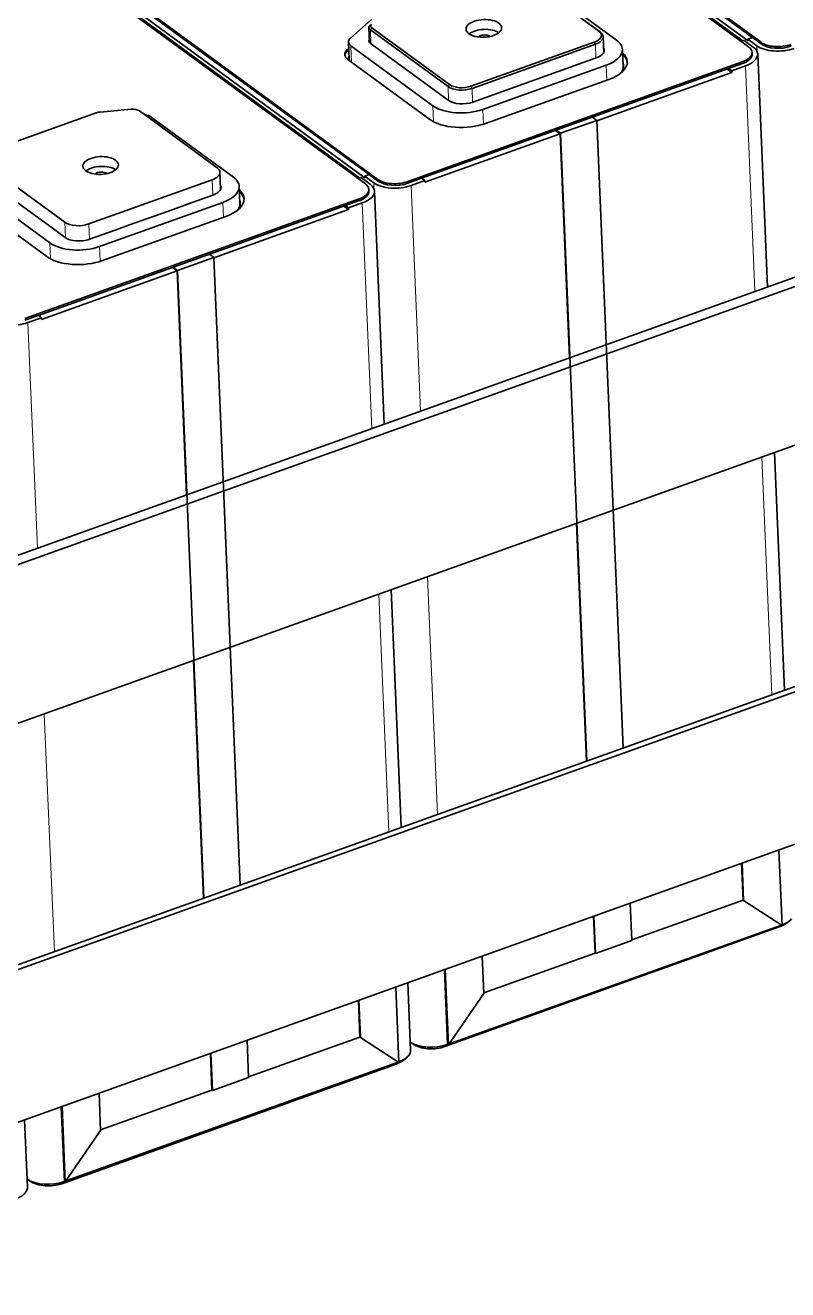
# Model space of a CAD drawing. Extents: x -1334 to -16, y -214 to 699.
# Drawn here: x -365.4 to -277.5, y 15.9 to 161.6 of the extents above; entities that cross this region are included whole.
import ezdxf

# ---------------------------------------------------------------- set-up
doc = ezdxf.new("R2010")
doc.units = 0

msp = doc.modelspace()

# ---------------------------------------------------------------- linework, layer by layer
at = {"color": 7, "lineweight": 35}
for p, q in [((-282.05, 159.134), (-359.527, 215.78)), ((-358.089, 216.294), (-280.611, 159.649)), ((-282.707, 159.797), (-357.995, 214.841)), ((-357.577, 214.991), (-282.111, 159.816)), ((-357.074, 215.364), (-281.609, 160.189)), ((-326.233, 143.337), (-403.711, 199.982)), ((-402.272, 200.496), (-324.794, 143.851)), ((-326.89, 143.999), (-402.178, 199.043)), ((-401.76, 199.193), (-326.294, 144.019)), ((-401.258, 199.566), (-325.792, 144.392)), ((-412.694, 82.878), (-98.175, 195.334)), ((-411.024, 84.547), (-99.159, 196.054)), ((-411.935, 64.856), (-97.416, 177.312)), ((-321.336, 143.599), (-282.774, 157.387)), ((-279.868, 131.442), (-280.998, 158.303)), ((-319.747, 143.97), (-284.347, 156.627)), ((-421.547, 33.614), (-86.88, 153.274)), ((-421, 33.214), (-86.333, 152.874)), ((-299.542, 150.651), (-296.497, 78.325)), ((-302.683, 123.284), (-303.769, 149.096)), ((-300.679, 76.83), (-303.724, 149.156)), ((-365.52, 127.802), (-326.957, 141.59)), ((-324.051, 115.644), (-325.182, 142.505)), ((-363.93, 128.172), (-328.53, 140.829)), ((-420.271, 15.885), (-85.603, 135.545)), ((-340.68, 62.528), (-343.725, 134.853)), ((-346.866, 107.486), (-347.953, 133.298)), ((-347.907, 133.358), (-344.863, 61.032)), ((-277.911, 84.971), (-279.064, 112.364)), ((-300.726, 76.813), (-301.88, 104.206)), ((-322.094, 69.173), (-323.248, 96.566)), ((-344.91, 61.015), (-346.063, 88.409)), ((-278.507, 57.69), (-317.069, 43.902)), ((-278.257, 57.915), (-316.581, 44.212)), ((-322.69, 41.892), (-361.252, 28.104)), ((-322.44, 42.117), (-360.764, 28.415))]:
    msp.add_line(p, q, dxfattribs=at)
at = {"color": 7, "lineweight": 35, "ltscale": 0.287861}
for p, q in [((-299.313, 160.93), (-308.609, 167.725)), ((-299.139, 160.816), (-308.434, 167.612)), ((-306.57, 166.695), (-297.275, 159.899)), ((-370.191, 145.707), (-360.896, 138.911)), ((-362.621, 136.535), (-371.916, 143.331)), ((-372.275, 141.756), (-362.979, 134.96))]:
    msp.add_line(p, q, dxfattribs=at)
at = {"color": 7, "lineweight": 35, "ltscale": 0.080983}
msp.add_line((-327.941, 160.136), (-325.516, 162.284), dxfattribs=at)
at = {"color": 7, "lineweight": 35, "ltscale": 0.043368}
msp.add_line((-325.825, 161.341), (-325.752, 159.608), dxfattribs=at)
at = {"color": 7, "lineweight": 13, "ltscale": 0.007068}
msp.add_line((-325.502, 161.317), (-325.662, 161.084), dxfattribs=at)
at = {"color": 7, "lineweight": 35, "ltscale": 0.277395}
msp.add_line((-325.662, 161.084), (-316.705, 154.535), dxfattribs=at)
at = {"color": 7, "lineweight": 13, "ltscale": 0.040201}
msp.add_line((-325.662, 161.084), (-325.595, 159.477), dxfattribs=at)
at = {"color": 7, "lineweight": 35, "ltscale": 0.277397}
msp.add_line((-325.502, 161.317), (-316.545, 154.768), dxfattribs=at)
at = {"color": 7, "lineweight": 13, "ltscale": 0.005206}
msp.add_line((-299.313, 160.93), (-299.139, 160.816), dxfattribs=at)
at = {"color": 7, "lineweight": 35, "ltscale": 0.044632}
msp.add_line((-298.814, 160.302), (-298.739, 158.518), dxfattribs=at)
at = {"color": 7, "lineweight": 35, "ltscale": 0.005688}
msp.add_line((-328.142, 158.974), (-328.312, 158.823), dxfattribs=at)
at = {"color": 7, "lineweight": 35, "ltscale": 0.049865}
for p, q in [((-328.088, 157.691), (-328.172, 159.684)), ((-340.783, 143.035), (-340.699, 141.043))]:
    msp.add_line(p, q, dxfattribs=at)
at = {"color": 7, "lineweight": 35, "ltscale": 0.292894}
for p, q in [((-318.438, 152.333), (-327.896, 159.247)), ((-328.254, 157.672), (-318.796, 150.758)), ((-350.916, 151.016), (-341.458, 144.102))]:
    msp.add_line(p, q, dxfattribs=at)
at = {"color": 7, "lineweight": 13, "ltscale": 0.04742}
msp.add_line((-327.816, 157.352), (-327.896, 159.247), dxfattribs=at)
at = {"color": 7, "lineweight": 35, "ltscale": 0.278243}
msp.add_line((-325.666, 159.529), (-316.681, 152.961), dxfattribs=at)
at = {"color": 7, "lineweight": 35, "ltscale": 0.377549}
for p, q in [((-314.055, 154.587), (-299.835, 159.672)), ((-312.364, 150.29), (-298.144, 155.374))]:
    msp.add_line(p, q, dxfattribs=at)
at = {"color": 7, "lineweight": 35, "ltscale": 0.377548}
for p, q in [((-313.939, 154.334), (-299.718, 159.418)), ((-313.846, 152.754), (-299.625, 157.839)), ((-298.477, 156.999), (-312.697, 151.915)), ((-358.129, 138.71), (-343.909, 143.794)), ((-342.66, 141.202), (-356.881, 136.117)), ((-356.547, 134.492), (-342.327, 139.576))]:
    msp.add_line(p, q, dxfattribs=at)
at = {"color": 7, "lineweight": 13, "ltscale": 0.00697}
for p, q in [((-299.835, 159.672), (-299.718, 159.418)), ((-314.055, 154.587), (-313.939, 154.334))]:
    msp.add_line(p, q, dxfattribs=at)
at = {"color": 7, "lineweight": 13, "ltscale": 0.039758}
msp.add_line((-299.718, 159.418), (-299.651, 157.829), dxfattribs=at)
at = {"color": 7, "lineweight": 35, "ltscale": 0.008939}
for p, q in [((-282.538, 159.857), (-282.874, 159.737)), ((-326.721, 144.06), (-327.057, 143.939))]:
    msp.add_line(p, q, dxfattribs=at)
at = {"color": 7, "lineweight": 35, "ltscale": 0.032004}
msp.add_line((-281.504, 159.102), (-282.538, 159.857), dxfattribs=at)
at = {"color": 7, "lineweight": 35, "ltscale": 0.013547}
for p, q in [((-281.609, 160.189), (-282.119, 160.007)), ((-325.792, 144.392), (-326.303, 144.209))]:
    msp.add_line(p, q, dxfattribs=at)
at = {"color": 7, "lineweight": 35, "ltscale": 0.032003}
for p, q in [((-282.119, 160.007), (-281.086, 159.251)), ((-325.687, 143.304), (-326.721, 144.06)), ((-326.303, 144.209), (-325.269, 143.454))]:
    msp.add_line(p, q, dxfattribs=at)
at = {"color": 7, "lineweight": 35, "ltscale": 0.00477}
for p, q in [((-282.111, 159.816), (-282.119, 160.007)), ((-283.978, 156.173), (-283.986, 156.363)), ((-326.294, 144.019), (-326.303, 144.209)), ((-319.378, 143.515), (-319.386, 143.706)), ((-328.161, 140.375), (-328.169, 140.565)), ((-363.561, 127.718), (-363.569, 127.908))]:
    msp.add_line(p, q, dxfattribs=at)
at = {"color": 7, "lineweight": 35, "ltscale": 0.031156}
for p, q in [((-281.609, 160.189), (-280.603, 159.454)), ((-325.792, 144.392), (-324.786, 143.656))]:
    msp.add_line(p, q, dxfattribs=at)
at = {"color": 7, "lineweight": 13, "ltscale": 0.01706}
for p, q in [((-281.086, 159.251), (-281.057, 158.57)), ((-325.269, 143.454), (-325.24, 142.772))]:
    msp.add_line(p, q, dxfattribs=at)
at = {"color": 7, "lineweight": 13, "ltscale": 0.004878}
for p, q in [((-280.611, 159.649), (-280.603, 159.454)), ((-328.312, 158.823), (-328.304, 158.628)), ((-282.774, 157.387), (-282.766, 157.192)), ((-324.794, 143.851), (-324.786, 143.656)), ((-321.336, 143.599), (-321.328, 143.404)), ((-326.957, 141.59), (-326.949, 141.395))]:
    msp.add_line(p, q, dxfattribs=at)
at = {"color": 7, "lineweight": 35, "ltscale": 0.005689}
msp.add_line((-328.134, 158.779), (-328.304, 158.628), dxfattribs=at)
at = {"color": 7, "lineweight": 35, "ltscale": 0.049866}
msp.add_line((-296.6, 158.833), (-296.516, 156.84), dxfattribs=at)
at = {"color": 7, "lineweight": 35, "ltscale": 0.004878}
for p, q in [((-281.643, 158.492), (-281.635, 158.297)), ((-325.827, 142.694), (-325.818, 142.499))]:
    msp.add_line(p, q, dxfattribs=at)
at = {"color": 7, "lineweight": 35, "ltscale": 0.413167}
msp.add_line((-299.54, 150.608), (-283.978, 156.173), dxfattribs=at)
at = {"color": 7, "lineweight": 13, "ltscale": 0.043001}
for p, q in [((-298.405, 155.281), (-298.477, 156.999)), ((-342.66, 141.202), (-342.588, 139.483))]:
    msp.add_line(p, q, dxfattribs=at)
at = {"color": 7, "lineweight": 35, "ltscale": 0.016679}
for p, q in [((-283.978, 156.173), (-284.517, 156.566)), ((-347.953, 133.298), (-348.491, 133.692))]:
    msp.add_line(p, q, dxfattribs=at)
at = {"color": 7, "lineweight": 35, "ltscale": 0.041974}
for p, q in [((-284.347, 156.627), (-282.766, 157.192)), ((-283.986, 156.363), (-282.405, 156.928)), ((-320.967, 143.141), (-319.386, 143.706)), ((-328.53, 140.829), (-326.949, 141.395))]:
    msp.add_line(p, q, dxfattribs=at)
at = {"color": 7, "lineweight": 35, "ltscale": 0.011176}
for p, q in [((-284.347, 156.627), (-283.986, 156.363)), ((-319.386, 143.706), (-319.747, 143.97)), ((-363.569, 127.908), (-363.93, 128.172))]:
    msp.add_line(p, q, dxfattribs=at)
at = {"color": 7, "lineweight": 13}
for p, q in [((-282.405, 156.928), (-281.31, 130.926)), ((-319.872, 117.138), (-320.967, 143.141)), ((-326.588, 141.131), (-325.494, 115.128)), ((-364.056, 101.34), (-365.15, 127.343)), ((-280.507, 111.848), (-279.354, 84.455)), ((-317.916, 70.667), (-319.069, 98.06)), ((-324.69, 96.05), (-323.537, 68.657)), ((-362.099, 54.869), (-363.253, 82.262))]:
    msp.add_line(p, q, dxfattribs=at)
at = {"color": 7, "lineweight": 13, "ltscale": 0.007069}
msp.add_line((-316.545, 154.768), (-316.705, 154.535), dxfattribs=at)
at = {"color": 7, "lineweight": 13, "ltscale": 0.040166}
msp.add_line((-316.705, 154.535), (-316.638, 152.93), dxfattribs=at)
at = {"color": 7, "lineweight": 13, "ltscale": 0.039754}
msp.add_line((-313.939, 154.334), (-313.872, 152.745), dxfattribs=at)
at = {"color": 7, "lineweight": 35, "ltscale": 0.090149}
msp.add_line((-353.238, 151.933), (-356.83, 151.612), dxfattribs=at)
at = {"color": 7, "lineweight": 35, "ltscale": 0.277396}
msp.add_line((-343.329, 145.192), (-352.287, 151.74), dxfattribs=at)
at = {"color": 7, "lineweight": 13, "ltscale": 0.046127}
for p, q in [((-318.36, 150.489), (-318.438, 152.333)), ((-362.621, 136.535), (-362.544, 134.691))]:
    msp.add_line(p, q, dxfattribs=at)
at = {"color": 7, "lineweight": 13, "ltscale": 0.042853}
msp.add_line((-312.697, 151.915), (-312.625, 150.202), dxfattribs=at)
at = {"color": 7, "lineweight": 35, "ltscale": 0.327888}
msp.add_line((-357.262, 151.52), (-369.611, 147.104), dxfattribs=at)
at = {"color": 7, "lineweight": 35, "ltscale": 0.111043}
for p, q in [((-303.724, 149.156), (-299.542, 150.651)), ((-347.907, 133.358), (-343.725, 134.853)), ((-339.693, 40.344), (-343.876, 38.848))]:
    msp.add_line(p, q, dxfattribs=at)
at = {"color": 7, "lineweight": 35, "ltscale": 0.015452}
for p, q in [((-299.542, 150.651), (-300.041, 151.016)), ((-304.223, 149.52), (-303.724, 149.156)), ((-343.725, 134.853), (-344.224, 135.218)), ((-348.406, 133.723), (-347.907, 133.358))]:
    msp.add_line(p, q, dxfattribs=at)
at = {"color": 7, "lineweight": 35, "ltscale": 0.414415}
msp.add_line((-319.378, 143.515), (-303.769, 149.096), dxfattribs=at)
at = {"color": 7, "lineweight": 35, "ltscale": 0.01668}
for p, q in [((-303.769, 149.096), (-304.308, 149.49)), ((-328.161, 140.375), (-328.7, 140.769))]:
    msp.add_line(p, q, dxfattribs=at)
at = {"color": 7, "lineweight": 35, "ltscale": 0.048968}
msp.add_line((-343.004, 144.678), (-342.922, 142.721), dxfattribs=at)
at = {"color": 7, "lineweight": 13, "ltscale": 0.044095}
msp.add_line((-343.909, 143.794), (-343.835, 142.032), dxfattribs=at)
at = {"color": 7, "lineweight": 35, "ltscale": 0.041975}
for p, q in [((-321.328, 143.404), (-319.747, 143.97)), ((-328.169, 140.565), (-326.588, 141.131)), ((-365.511, 127.607), (-363.93, 128.172)), ((-365.15, 127.343), (-363.569, 127.908))]:
    msp.add_line(p, q, dxfattribs=at)
at = {"color": 7, "lineweight": 35, "ltscale": 0.101598}
msp.add_line((-367.152, 141.76), (-363.872, 139.362), dxfattribs=at)
at = {"color": 7, "lineweight": 35, "ltscale": 0.07773}
for p, q in [((-346.736, 140.994), (-343.809, 142.041)), ((-358.029, 136.957), (-355.101, 138.003))]:
    msp.add_line(p, q, dxfattribs=at)
at = {"color": 7, "lineweight": 35, "ltscale": 0.133252}
msp.add_line((-353.428, 138.602), (-348.409, 140.396), dxfattribs=at)
at = {"color": 7, "lineweight": 35, "ltscale": 0.044418}
msp.add_line((-346.736, 140.994), (-348.409, 140.396), dxfattribs=at)
at = {"color": 7, "lineweight": 35, "ltscale": 0.413168}
msp.add_line((-343.723, 134.811), (-328.161, 140.375), dxfattribs=at)
at = {"color": 7, "lineweight": 35, "ltscale": 0.011175}
msp.add_line((-328.53, 140.829), (-328.169, 140.565), dxfattribs=at)
at = {"color": 7, "lineweight": 35, "ltscale": 0.033865}
msp.add_line((-362.778, 138.562), (-363.872, 139.362), dxfattribs=at)
at = {"color": 7, "lineweight": 35, "ltscale": 0.059266}
msp.add_line((-362.778, 138.562), (-360.865, 137.163), dxfattribs=at)
at = {"color": 7, "lineweight": 13, "ltscale": 0.044502}
msp.add_line((-360.896, 138.911), (-360.821, 137.132), dxfattribs=at)
at = {"color": 7, "lineweight": 13, "ltscale": 0.04409}
msp.add_line((-358.129, 138.71), (-358.055, 136.947), dxfattribs=at)
at = {"color": 7, "lineweight": 35, "ltscale": 0.044417}
msp.add_line((-353.428, 138.602), (-355.101, 138.003), dxfattribs=at)
at = {"color": 7, "lineweight": 13, "ltscale": 0.042854}
msp.add_line((-356.809, 134.405), (-356.881, 136.117), dxfattribs=at)
at = {"color": 7, "lineweight": 35, "ltscale": 0.414414}
msp.add_line((-363.561, 127.718), (-347.953, 133.298), dxfattribs=at)
at = {"color": 7, "lineweight": 35, "ltscale": 0.217623}
for p, q in [((-278.176, 57.862), (-278.542, 66.56)), ((-322.726, 50.762), (-322.359, 42.065)), ((-360.838, 28.307), (-361.204, 37.004))]:
    msp.add_line(p, q, dxfattribs=at)
at = {"color": 7, "lineweight": 35, "ltscale": 0.105801}
for p, q in [((-282.852, 65.019), (-282.674, 60.79)), ((-299.747, 54.686), (-299.925, 58.914)), ((-326.858, 44.993), (-327.036, 49.221)), ((-343.93, 38.888), (-344.108, 43.117))]:
    msp.add_line(p, q, dxfattribs=at)
at = {"color": 7, "lineweight": 35, "ltscale": 0.107268}
for p, q in [((-282.8, 65.037), (-282.62, 60.75)), ((-295.51, 56.141), (-295.69, 60.428)), ((-326.803, 44.953), (-326.983, 49.24)), ((-339.874, 44.631), (-339.693, 40.344)), ((-343.876, 38.848), (-344.056, 43.135)), ((-356.946, 38.526), (-356.766, 34.239))]:
    msp.add_line(p, q, dxfattribs=at)
at = {"color": 7, "lineweight": 35, "ltscale": 0.34085}
for p, q in [((-295.512, 56.2), (-282.674, 60.79)), ((-312.585, 50.096), (-299.747, 54.686)), ((-339.696, 40.402), (-326.858, 44.993)), ((-356.768, 34.298), (-343.93, 38.888))]:
    msp.add_line(p, q, dxfattribs=at)
at = {"color": 7, "lineweight": 35, "ltscale": 0.001693}
for p, q in [((-282.674, 60.79), (-282.62, 60.75)), ((-326.858, 44.993), (-326.803, 44.953))]:
    msp.add_line(p, q, dxfattribs=at)
at = {"color": 7, "lineweight": 35, "ltscale": 0.132485}
for p, q in [((-282.62, 60.75), (-278.176, 57.862)), ((-322.359, 42.065), (-326.803, 44.953))]:
    msp.add_line(p, q, dxfattribs=at)
at = {"color": 7, "lineweight": 35, "ltscale": 0.107269}
for p, q in [((-299.873, 58.933), (-299.692, 54.646)), ((-312.583, 50.037), (-312.763, 54.324))]:
    msp.add_line(p, q, dxfattribs=at)
at = {"color": 7, "lineweight": 35, "ltscale": 0.111044}
msp.add_line((-295.51, 56.141), (-299.692, 54.646), dxfattribs=at)
at = {"color": 7, "lineweight": 35, "ltscale": 0.001694}
for p, q in [((-299.747, 54.686), (-299.692, 54.646)), ((-343.93, 38.888), (-343.876, 38.848))]:
    msp.add_line(p, q, dxfattribs=at)
at = {"color": 7, "lineweight": 13, "ltscale": 0.215618}
for p, q in [((-316.799, 44.134), (-317.162, 52.751)), ((-360.982, 28.336), (-361.345, 36.954))]:
    msp.add_line(p, q, dxfattribs=at)
at = {"color": 7, "lineweight": 35, "ltscale": 0.214802}
msp.add_line((-317.12, 52.765), (-316.759, 44.18), dxfattribs=at)
at = {"color": 7, "lineweight": 35, "ltscale": 0.217622}
msp.add_line((-317.021, 52.802), (-316.655, 44.104), dxfattribs=at)
at = {"color": 7, "lineweight": 35, "ltscale": 0.194141}
for p, q in [((-321.013, 43.499), (-321.34, 51.257)), ((-365.197, 27.701), (-365.523, 35.46))]:
    msp.add_line(p, q, dxfattribs=at)
at = {"color": 7, "lineweight": 35, "ltscale": 0.179891}
for p, q in [((-316.655, 44.104), (-312.583, 50.037)), ((-356.766, 34.239), (-360.838, 28.307))]:
    msp.add_line(p, q, dxfattribs=at)
at = {"color": 7, "lineweight": 35, "ltscale": 0.00279}
for p, q in [((-320.961, 44.326), (-321.051, 44.392)), ((-365.144, 28.529), (-365.234, 28.595))]:
    msp.add_line(p, q, dxfattribs=at)
at = {"color": 7, "lineweight": 35, "ltscale": 0.00185}
msp.add_line((-316.729, 44.159), (-316.799, 44.134), dxfattribs=at)
at = {"color": 7, "lineweight": 35, "ltscale": 0.003274}
msp.add_line((-316.76, 44.182), (-316.655, 44.104), dxfattribs=at)
at = {"color": 7, "lineweight": 35, "ltscale": 0.214834}
msp.add_line((-360.942, 28.383), (-361.303, 36.969), dxfattribs=at)
at = {"color": 7, "lineweight": 35, "ltscale": 0.001851}
msp.add_line((-360.913, 28.361), (-360.982, 28.336), dxfattribs=at)
at = {"color": 7, "lineweight": 35, "ltscale": 0.003217}
msp.add_line((-360.942, 28.383), (-360.838, 28.307), dxfattribs=at)
at = {"color": 7, "lineweight": 35}
for points in [[(-320.961, 44.326), (-320.381, 43.991), (-319.75, 43.774), (-318.985, 43.652), (-318.229, 43.656), (-317.51, 43.771), (-317.069, 43.902)], [(-365.144, 28.529), (-364.564, 28.193), (-363.933, 27.976), (-363.168, 27.855), (-362.412, 27.858), (-361.693, 27.973), (-361.252, 28.104)]]:
    msp.add_lwpolyline(points, dxfattribs=at)
msp.add_arc((-312.74, 159.781), 0.669, 107.31274, 134.71297, dxfattribs=at)
for centre, major_axis, ratio, start_param, end_param in [((-312.577, 161.247), (2.048, 0.086), 0.4979214, 0.0001151, 3.1417078), ((-324.826, 161.383), (-0.999, -0.042), 0.4979214, 5.734015, 6.2831313), ((-324.826, 161.383), (-0.999, -0.042), 0.4979214, 6.2831313, 6.8411638), ((-324.833, 161.556), (0.799, 0.034), 0.4979214, 2.5924224, 3.6995711), ((-312.577, 161.247), (2.048, 0.086), 0.4979214, 3.1417078, 3.6995711), ((-312.577, 161.247), (2.048, 0.086), 0.4979214, 3.6995711, 6.2833005), ((-312.529, 160.12), (2.048, 0.086), 0.4979214, 0.58505, 2.5565424), ((-312.529, 160.12), (0.749, 0.032), 0.4979214, 0.4529955, 2.1287748), ((-300.819, 160.391), (1.798, 0.076), 0.4979214, 5.2703674, 6.8411638), ((-300.812, 160.218), (-1.998, -0.084), 0.4979214, 2.1287748, 3.1417078), ((-300.812, 160.218), (-1.998, -0.084), 0.4979214, 3.1417078, 3.6995711), ((-326.474, 159.756), (1.699, 0.072), 0.4979214, 2.5924224, 3.1415386), ((-326.474, 159.756), (1.699, 0.072), 0.4979214, 3.1415386, 3.6995711), ((-324.829, 159.829), (-0.999, -0.042), 0.4979214, 5.909816, 6.2831313), ((-324.829, 159.829), (-0.999, -0.042), 0.4979214, 6.2831313, 6.8411638), ((-300.746, 158.658), (-2.048, -0.086), 0.4979214, 3.1417078, 3.3629209), ((-300.746, 158.658), (-4.146, -0.175), 0.4979214, 3.1417078, 3.6995711), ((-284.141, 158.387), (2.498, 0.105), 0.4979214, 0.0001151, 0.5579785), ((-284.106, 158.172), (3.107, 0.131), 0.4979214, 0.0001151, 0.5579785), ((-278.484, 160.182), (3.107, 0.131), 0.4979214, 3.6995711, 5.2703675), ((-278.52, 160.396), (2.498, 0.105), 0.4979214, 3.6995711, 5.2703675), ((-278.512, 160.201), (-2.498, -0.105), 0.4979214, 0.5579785, 2.1287748), ((-326.413, 158.33), (2.198, 0.093), 0.4979214, 2.5924224, 3.1415386), ((-326.413, 158.33), (2.198, 0.093), 0.4979214, 3.1415386, 3.6995711), ((-326.405, 158.135), (2.198, 0.093), 0.4979214, 2.5924224, 3.052416), ((-326.698, 157.845), (-1.499, -0.063), 0.4979214, 5.9065508, 6.2831313), ((-326.698, 157.845), (-1.499, -0.063), 0.4979214, 6.2831313, 6.5519329), ((-326.688, 157.585), (1.499, 0.063), 0.4979214, 2.7649581, 2.9665354), ((-326.39, 157.763), (1.699, 0.072), 0.4979214, 3.1415386, 3.3479242), ((-300.746, 158.658), (-2.048, -0.086), 0.4979214, 2.1287748, 3.1417078), ((-300.746, 158.658), (-4.146, -0.175), 0.4979214, 2.1287748, 3.1417078), ((-300.686, 157.233), (4.646, 0.196), 0.4979214, 5.2703675, 6.2833005), ((-300.686, 157.233), (4.646, 0.196), 0.4979214, 0.0001151, 0.4680013), ((-300.678, 157.038), (4.646, 0.196), 0.4979214, 0.0421507, 0.4680013), ((-284.141, 158.387), (2.498, 0.105), 0.4979214, 5.2703675, 6.2833005), ((-284.133, 158.192), (-2.498, -0.105), 0.4979214, 2.1287748, 3.1417078), ((-284.106, 158.172), (3.107, 0.131), 0.4979214, 5.2703675, 6.2833005), ((-300.666, 156.752), (-4.196, -0.177), 0.4979214, 2.7567738, 3.1417078), ((-300.662, 156.665), (4.146, 0.175), 0.4979214, 6.0120286, 6.2833005), ((-300.666, 156.752), (-4.196, -0.177), 0.4979214, 3.1417078, 3.2959021), ((-300.655, 156.492), (4.196, 0.177), 0.4979214, 0.0622392, 0.1543094), ((-315.032, 155.133), (-1.998, -0.084), 0.4979214, 0.5579785, 2.1287748), ((-315.039, 155.307), (1.798, 0.076), 0.4979214, 3.6995711, 5.2703675), ((-356.715, 151.12), (0.999, 0.042), 0.4979214, 1.6651272, 2.1287748), ((-353.123, 151.441), (0.999, 0.042), 0.4979214, 0.5579785, 1.6651272), ((-314.966, 153.574), (-4.146, -0.175), 0.4979214, 0.5579785, 2.1287748), ((-314.966, 153.574), (-2.048, -0.086), 0.4979214, 0.5579785, 2.1287748), ((-352.338, 150.508), (1.699, 0.072), 0.4979214, 0.5579785, 1.1670077), ((-314.906, 152.148), (4.646, 0.196), 0.4979214, 3.6995711, 5.2703675), ((-356.76, 145.449), (2.048, 0.086), 0.4979214, 2.1287748, 3.1417078), ((-356.76, 145.449), (2.048, 0.086), 0.4979214, 0.0001151, 2.1287748), ((-356.76, 145.449), (2.048, 0.086), 0.4979214, 3.1417078, 6.2833005), ((-356.713, 144.323), (2.048, 0.086), 0.4979214, 0.58505, 2.5565424), ((-356.713, 144.323), (0.749, 0.032), 0.4979214, 0.4530394, 2.6885532), ((-345.002, 144.593), (1.998, 0.084), 0.4979214, 5.2703675, 6.2833005), ((-345.002, 144.593), (1.998, 0.084), 0.4979214, 0.0001151, 0.5579785), ((-344.929, 142.861), (2.048, 0.086), 0.4979214, 5.2703675, 6.2833005), ((-344.929, 142.861), (2.048, 0.086), 0.4979214, 0.0001151, 0.2213283), ((-344.929, 142.861), (-4.146, -0.175), 0.4979214, 2.1287748, 3.1417078), ((-344.929, 142.861), (-4.146, -0.175), 0.4979214, 3.1417078, 3.6995711), ((-328.324, 142.589), (2.498, 0.105), 0.4979214, 0.0001151, 0.5579785), ((-328.289, 142.374), (3.107, 0.131), 0.4979214, 0.0001151, 0.5579785), ((-322.668, 144.384), (3.107, 0.131), 0.4979214, 3.6995711, 5.2703675), ((-322.703, 144.599), (2.498, 0.105), 0.4979214, 3.6995711, 5.2703675), ((-322.695, 144.404), (-2.498, -0.105), 0.4979214, 0.5579785, 2.1287748), ((-344.869, 141.435), (4.646, 0.196), 0.4979214, 5.2703675, 6.2833005), ((-344.869, 141.435), (4.646, 0.196), 0.4979214, 0.0001151, 0.4680013), ((-344.861, 141.24), (4.646, 0.196), 0.4979214, 0.0421507, 0.4680013), ((-344.849, 140.954), (-4.196, -0.177), 0.4979214, 3.1417078, 3.2959021), ((-328.324, 142.589), (2.498, 0.105), 0.4979214, 5.2703675, 6.2833005), ((-328.316, 142.394), (-2.498, -0.105), 0.4979214, 2.1287748, 3.1417078), ((-328.289, 142.374), (3.107, 0.131), 0.4979214, 5.2703675, 6.2833005), ((-344.849, 140.954), (-4.196, -0.177), 0.4979214, 2.7567738, 3.1417078), ((-344.846, 140.868), (4.146, 0.175), 0.4979214, 6.0120286, 6.2833005), ((-344.838, 140.694), (-4.196, -0.177), 0.4979214, 3.2038318, 3.2959021), ((-359.223, 139.509), (-1.998, -0.084), 0.4979214, 0.5579785, 2.1287748), ((-359.15, 137.776), (2.048, 0.086), 0.4979214, 3.6995711, 5.2703675), ((-359.15, 137.776), (-4.146, -0.175), 0.4979214, 0.5579785, 2.1287748), ((-359.09, 136.351), (4.646, 0.196), 0.4979214, 3.6995711, 5.2703675), ((-366.851, 128.586), (3.107, 0.131), 0.4979214, 3.6995711, 5.2703675), ((-281.818, 61.744), (5.073, -2.594), 0.6828023, 5.7124157, 6.1267815), ((-279.937, 59.165), (-3.107, -0.131), 0.4979214, 2.1509839, 2.713655), ((-318.5, 45.377), (3.107, 0.131), 0.4979214, 3.7278084, 5.2703675), ((-326.002, 45.946), (5.073, -2.594), 0.6828023, 5.7124157, 6.1267815), ((-324.121, 43.368), (-3.107, -0.131), 0.4979214, 2.1509839, 2.713655), ((-324.121, 43.368), (-3.107, -0.131), 0.4979214, 2.713655, 3.1417078), ((-368.304, 27.57), (-3.107, -0.131), 0.4979214, 2.713655, 3.1417078), ((-362.683, 29.58), (3.107, 0.131), 0.4979214, 3.7278084, 5.2703675), ((-368.304, 27.57), (-3.107, -0.131), 0.4979214, 2.1509839, 2.713655)]:
    msp.add_ellipse(centre, major_axis=major_axis, ratio=ratio, start_param=start_param, end_param=end_param, dxfattribs=at)
at = {"color": 7, "lineweight": 13}
for centre, major_axis, ratio, start_param, end_param in [((-279.217, 59.677), (-0.71, 1.987), 0.4591702, 3.141572, 3.4768734), ((-319.716, 46.03), (-1.245, -1.703), 0.7356881, 6.2081788, 6.283198), ((-317.779, 45.889), (0.71, -1.987), 0.4591702, 6.2831761, 6.6330728), ((-323.4, 43.879), (-0.71, 1.987), 0.4591702, 3.141572, 3.4768734), ((-363.899, 30.232), (-1.245, -1.703), 0.7356881, 6.2081788, 6.283198), ((-361.962, 30.091), (0.71, -1.987), 0.4591702, 6.2831761, 6.6330728)]:
    msp.add_ellipse(centre, major_axis=major_axis, ratio=ratio, start_param=start_param, end_param=end_param, dxfattribs=at)

doc.saveas('drawing.dxf')
